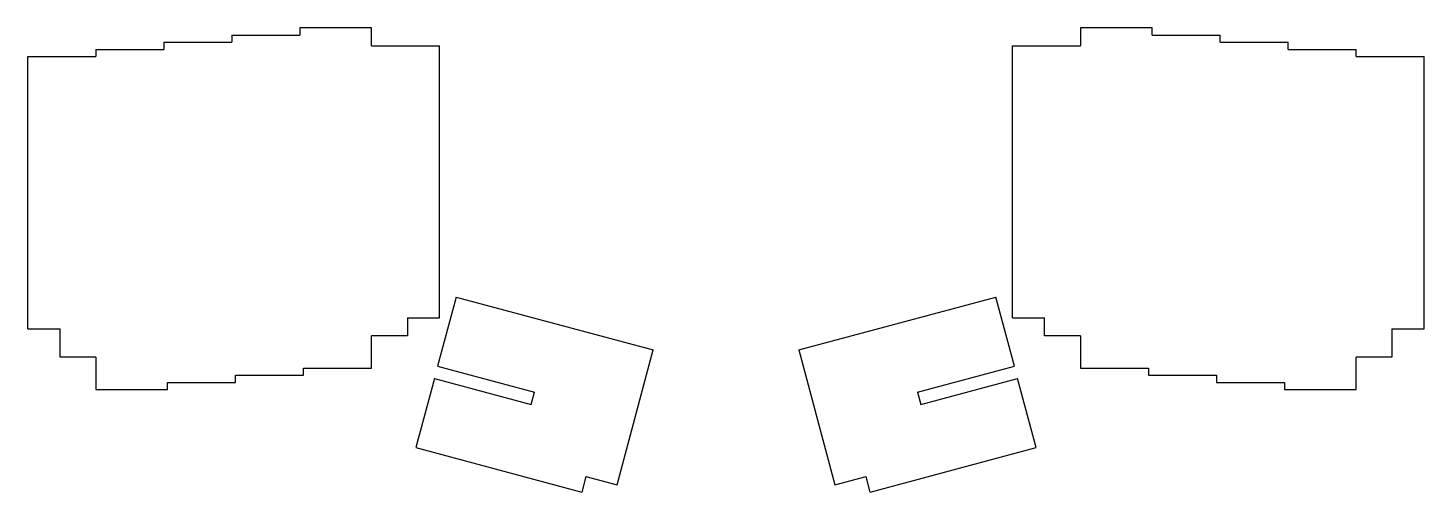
# Model space of a CAD drawing. Header units: millimetres. Extents: x 90 to 480, y -136 to -6.
import ezdxf

# ---------------------------------------------------------------- set-up
doc = ezdxf.new("R2010")
doc.units = ezdxf.units.MM

msp = doc.modelspace()

# ---------------------------------------------------------------- linework, layer by layer
for p, q in [((186, -6.5), (166, -6.5)), ((166, -6.5), (166, -8.5)), ((186, -11.5), (186, -6.5)), ((404, -6.5), (384, -6.5)), ((384, -6.5), (384, -11.5)), ((404, -8.5), (404, -6.5)), ((128, -10.5), (147, -10.5)), ((128, -10.5), (128, -12.5)), ((147, -8.5), (166, -8.5)), ((147, -8.5), (147, -10.5)), ((186, -11.5), (205, -11.5)), ((205, -87.5), (205, -11.5)), ((365, -87.5), (365, -11.5)), ((365, -11.5), (384, -11.5)), ((404, -8.5), (423, -8.5)), ((423, -10.5), (423, -8.5)), ((423, -10.5), (442, -10.5)), ((442, -12.5), (442, -10.5)), ((90, -90.5), (90, -14.5)), ((90, -14.5), (109, -14.5)), ((109, -12.5), (128, -12.5)), ((109, -12.5), (109, -14.5)), ((442, -12.5), (461, -12.5)), ((461, -14.5), (461, -12.5)), ((461, -14.5), (480, -14.5)), ((480, -90.5), (480, -14.5)), ((209.62, -81.69), (204.45, -101.01)), ((209.62, -81.69), (264.68, -96.45)), ((305.32, -96.45), (360.38, -81.69)), ((365.55, -101.01), (360.38, -81.69)), ((196, -87.5), (196, -92.5)), ((196, -87.5), (205, -87.5)), ((365, -87.5), (374, -87.5)), ((374, -92.5), (374, -87.5)), ((90, -90.5), (99, -90.5)), ((99, -98.5), (99, -90.5)), ((186, -101.5), (186, -92.5)), ((196, -92.5), (186, -92.5)), ((384, -92.5), (374, -92.5)), ((384, -92.5), (384, -101.5)), ((471, -90.5), (480, -90.5)), ((471, -90.5), (471, -98.5)), ((254.59, -134.12), (264.68, -96.45)), ((305.32, -96.45), (315.41, -134.12)), ((109, -98.5), (99, -98.5)), ((109, -98.5), (109, -107.5)), ((204.45, -101.01), (231.49, -108.26)), ((338.51, -108.26), (365.55, -101.01)), ((461, -107.5), (461, -98.5)), ((471, -98.5), (461, -98.5)), ((148, -105.5), (148, -103.5)), ((148, -103.5), (167, -103.5)), ((167, -103.5), (167, -101.5)), ((167, -101.5), (186, -101.5)), ((203.54, -104.39), (198.37, -123.71)), ((203.54, -104.39), (230.59, -111.64)), ((339.41, -111.64), (366.46, -104.39)), ((371.63, -123.71), (366.46, -104.39)), ((384, -101.5), (403, -101.5)), ((403, -101.5), (403, -103.5)), ((403, -103.5), (422, -103.5)), ((422, -103.5), (422, -105.5)), ((109, -107.5), (129, -107.5)), ((129, -107.5), (129, -105.5)), ((129, -105.5), (148, -105.5)), ((230.59, -111.64), (231.49, -108.26)), ((338.51, -108.26), (339.41, -111.64)), ((422, -105.5), (441, -105.5)), ((441, -105.5), (441, -107.5)), ((441, -107.5), (461, -107.5)), ((198.37, -123.71), (244.73, -136.14)), ((325.27, -136.14), (371.63, -123.71)), ((245.89, -131.79), (244.73, -136.14)), ((245.89, -131.79), (254.59, -134.12)), ((315.41, -134.12), (324.11, -131.79)), ((325.27, -136.14), (324.11, -131.79))]:
    msp.add_line(p, q)

doc.saveas('drawing.dxf')
